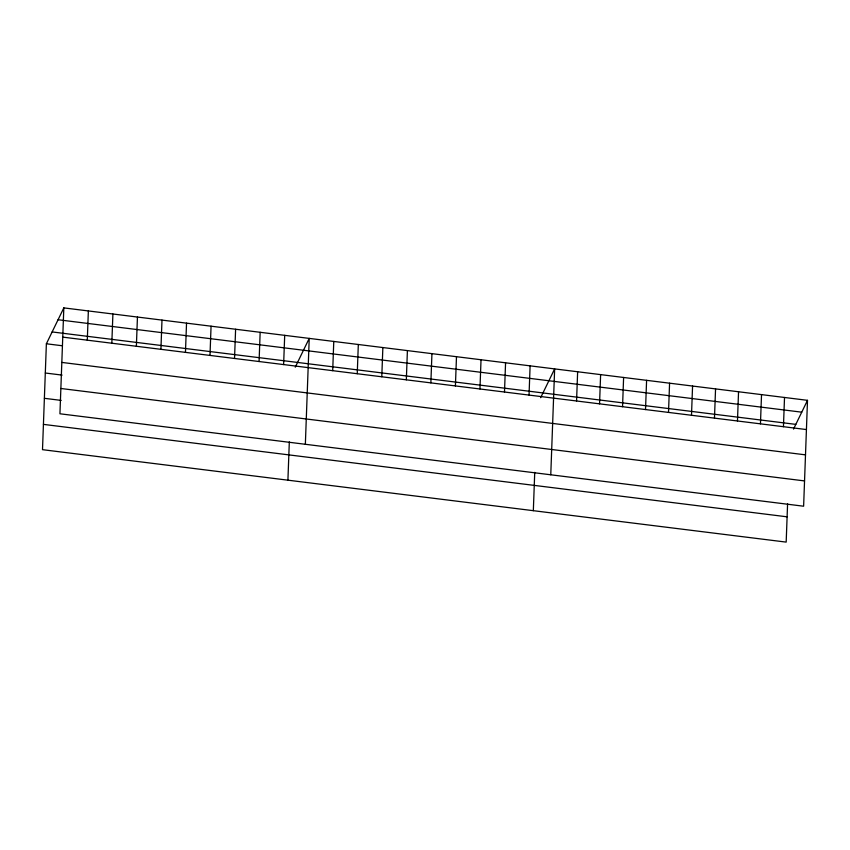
<?xml version="1.0" encoding="UTF-8"?>
<svg xmlns="http://www.w3.org/2000/svg" width="850" height="850" viewBox="0 0 850 850"><rect width="100%" height="100%" fill="white"/><g stroke="black" fill="none" stroke-linecap="round" stroke-linejoin="round"><path stroke-width="1.27" d="M63.824 307.891L59.936 413.78L803.622 506.217L807.5 400.329L63.824 307.891L46.378 343.783L42.5 449.671L786.176 542.109L787.589 503.784M87.295 340.17L88.358 310.941M111.828 343.219L112.901 313.99M136.372 346.269L137.445 317.039M160.916 349.318L161.989 320.089M185.459 352.368L186.532 323.138M209.992 355.417L211.066 326.188M234.536 358.477L235.609 329.237M259.08 361.526L260.153 332.286M283.624 364.576L284.697 335.346M287.916 480.176L289.319 441.851M305.352 444.284L309.23 338.396L295.248 367.179M332.701 370.674L333.774 341.445M357.244 373.724L358.317 344.494M381.788 376.773L382.861 347.544M406.332 379.822L407.405 350.593M430.865 382.872L431.938 353.642M455.409 385.932L456.482 356.692M479.953 388.981L481.026 359.741M504.496 392.031L505.569 362.791M529.04 395.08L530.102 365.851M533.332 510.68L534.735 472.356M550.768 474.789L554.646 368.9L540.664 397.683M576.566 400.987L577.639 371.758M599.548 403.846L600.621 374.616M622.54 406.704L623.613 377.464M645.522 409.562L646.595 380.322M668.514 412.42L669.577 383.18M691.496 415.267L692.569 386.038M714.478 418.126L715.551 388.896M737.471 420.984L738.544 391.754M760.452 423.842L761.526 394.612M783.445 426.7L784.518 397.471M793.518 429.112L807.5 400.329M58.066 319.738L801.741 412.176M52.137 331.936L795.812 424.373M62.751 337.121L806.427 429.558M46.378 343.783L61.88 345.706M61.816 362.419L805.503 454.856M45.316 373.012L62.103 375.105M60.86 388.482L804.546 480.919M44.381 398.31L61.179 400.403M43.424 424.373L787.111 516.821"/></g></svg>
